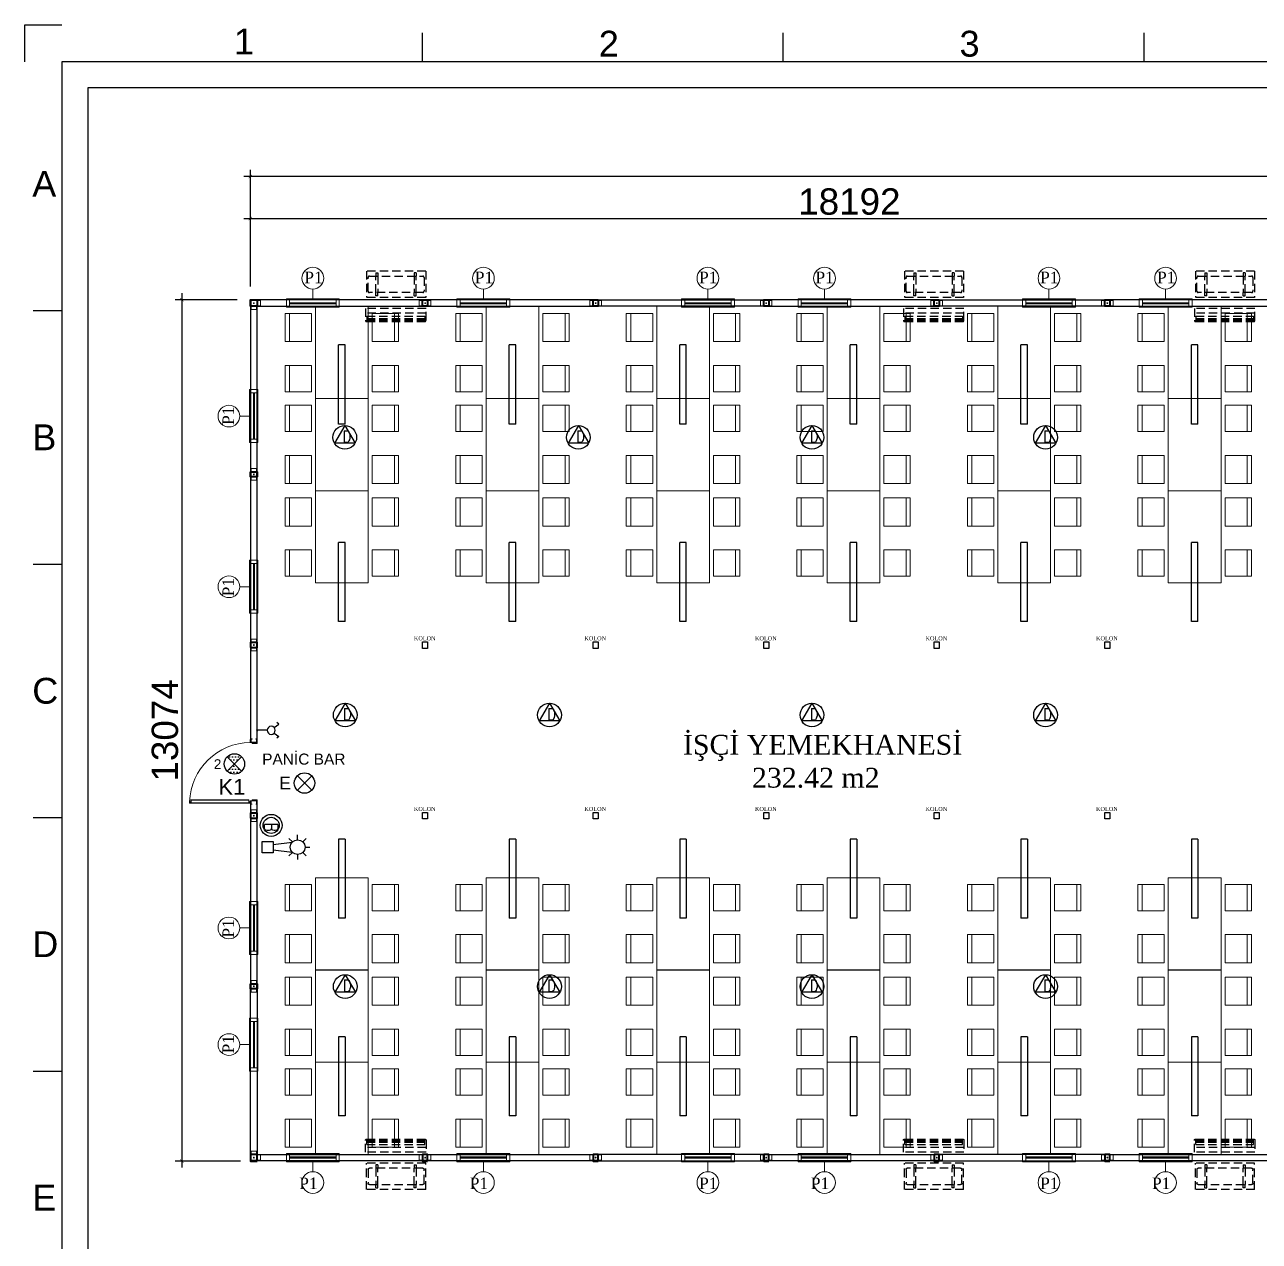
# Model space of a CAD drawing. Header units: millimetres. Extents: x 1111077 to 1166988, y 3220 to 42753.
# Drawn here: x 1111077 to 1129826, y 24286 to 42753 of the extents above; entities that cross this region are included whole.
import ezdxf

# ---------------------------------------------------------------- set-up
doc = ezdxf.new("R2010")
doc.units = ezdxf.units.MM
doc.linetypes.add('TRATTEGGIATA', pattern=[19.05, 12.7, -6.35])
for name, color, linetype in [('ANTET', 7, 'Continuous'), ('BİRLEŞİM ELEMANLARI', 4, 'Continuous'), ('DIŞ PANEL', 21, 'Continuous'), ('DUVAR', 1, 'Continuous'), ('ELEKTRIK', 41, 'Continuous'), ('OLCU', 7, 'Continuous'), ('P1', 40, 'Continuous')]:
    doc.layers.add(name, color=color, linetype=linetype)
for name, color, linetype, lineweight in [('BRL ELM YAZI', 3, 'Continuous', 30), ('steel', 20, 'Continuous', 40), ('T.S.B-23.17-AKILLI ANALOG ADRESLi SIFIRLANABiLiR YANGIN iHBAR BUTONU', 32, 'Continuous', 30), ('T.S.B-23.19-AKILLI ANALOG ADRESLi ÇEVRiMDEN BESLEMELi FLASÖRLÜ YANGIN iHBAR SiRENi', 3, 'Continuous', 30), ('T.S.B-23.9-AKILLI ANALOG ADRESLi OPTiK DUMAN DEDEKTÖRÜ', 32, 'Continuous', 30), ('TEFRİS-M', 232, 'Continuous', 5), ('WALL INTERNAL', 7, 'Continuous', 50), ('yazi', 7, 'Continuous', 5), ('YAZİ', 7, 'Continuous', 5)]:
    doc.layers.add(name, color=color, linetype=linetype, lineweight=lineweight)
doc.styles.add('PREFI YAZI', font='arial.ttf', dxfattribs={"height": 1})
doc.styles.add('RomanSTA', font='')
doc.styles.get("Standard").update_dxf_attribs({"font": 'arial.ttf', "height": 400})
doc.styles.add('times', font='times.ttf')
doc.styles.add('YAZI', font='arial.ttf', dxfattribs={"height": 150})
doc.styles.add('YENI', font='arial.ttf', dxfattribs={"height": 1})
doc.styles.get('RomanSTA').set_extended_font_data('RomanSTA')
doc.dimstyles.new('STYLE3$0', dxfattribs={"dimtxt": 400, "dimasz": 50, "dimexe": 1, "dimexo": 1, "dimgap": 50, "dimtad": 1, "dimdec": 0, "dimdsep": 46, "dimtxsty": 'Standard', "dimblk": 'ARCHTICK', "dimcen": -50, "dimdle": 3, "dimclrd": 256, "dimclre": 256, "dimclrt": 2, "dimadec": 0, "dimazin": 2, "dimtp": 0.1, "dimtm": 0.1, "dimtfac": 0.71, "dimtdec": 0, "dimtmove": 0, "dimatfit": 3, "dimldrblk": 'ARCHTICK', "dimfxl": 1, "dimlwd": -1, "dimlwe": -1, "dimarcsym": 1})

# ---------------------------------------------------------------- blocks, each defined once
blk = doc.blocks.new('111')
at = {"layer": 'ANTET'}
for p, q in [((723658.6, 282540.8), (723658.6, 282679.8)), ((726568.6, 282540.8), (726568.6, 282679.8)), ((729478.7, 282540.8), (729478.7, 282679.8)), ((726568.6, 282540.8), (726568.6, 282633.5)), ((729478.7, 282540.8), (729478.7, 282633.5)), ((723658.6, 282448.2), (723658.6, 282540.8)), ((726568.6, 282448.2), (726568.6, 282540.8)), ((726568.6, 282448.2), (726568.6, 282540.8)), ((729478.7, 282448.2), (729478.7, 282540.8)), ((729478.7, 282448.2), (729478.7, 282540.8)), ((720656.5, 280437.6), (720517.5, 280437.6)), ((720749.1, 280437.6), (720656.5, 280437.6)), ((720656.5, 278393.8), (720517.5, 278393.8)), ((720749.1, 278393.8), (720656.5, 278393.8)), ((720656.5, 276350), (720517.5, 276350)), ((720749.1, 276350), (720656.5, 276350)), ((720656.5, 274306.2), (720517.5, 274306.2)), ((720749.1, 274306.2), (720656.5, 274306.2))]:
    blk.add_line(p, q, dxfattribs=at)
blk.add_lwpolyline([(720448.9, 282446.4), (720448.9, 282746), (720748.5, 282746)], dxfattribs=at)
for points in [[(749849.2, 262653.3), (749848.6, 282446.4), (720748.5, 282446.4), (720749.1, 262653.3)], [(749638.7, 262863.9), (749638, 282235.8), (720959, 282235.8), (720959.7, 262863.9)]]:
    blk.add_lwpolyline(points, close=True, dxfattribs=at)
at = {"layer": 'ANTET', "style": 'YAZI'}
for s, p in [('1', (722137.1, 282506.6)), ('2', (725080.3, 282488.7)), ('3', (727990.3, 282488.7)), ('A', (720509.8, 281358.6)), ('B', (720509.8, 279314.8)), ('C', (720509.8, 277271)), ('D', (720509.8, 275227.1)), ('E', (720509.8, 273183.3))]:
    blk.add_text(s, height=208.3, dxfattribs=at).set_placement(p)
blk.add_attdef('F.Mİ.06/B', (721224.6, 262201.2), '', height=185, dxfattribs=at)
at = {"layer": 'yazi', "color": 254, "style": 'PREFI YAZI'}
blk.add_attdef('XXXXXXXXXXXXXXXXXXXXXXXXXXXXXXXXXX', (722674.6, 265572.6), '', height=839.4, rotation=30.08477, dxfattribs=at)
at = {"layer": 'yazi', "style": 'YAZI'}
for tag, p, height in [('XXXXXXXXXXXXBAŞLIKXXXXXXXXX', (740195.6, 264450.6), 289.2), ('S.K.', (732813.6, 264499.9), 185), ('XXXXXXXXXXXXXXXXXXXXXX', (733838.4, 264346.7), 289.2), ('XXXXXXŞANTİYEXXXXXXX', (734306.4, 263935.8), 289.2), ('XXXXXXXXBİNA/TİPİXXXXXXXX', (741747.7, 263955), 185), ('M²', (748437.2, 263921.4), 243.5), ('H.V.Y.', (732813.6, 263060.3), 185), ('00.00.0000', (735828.1, 263060.3), 185), ('TM0900/0000', (740623.4, 263060.3), 185), ('REV01', (744283.8, 263060.3), 185), ('SAYFA', (748169.4, 262988.7), 185)]:
    blk.add_attdef(tag, p, '', height=height, dxfattribs=at)
blk = doc.blocks.new('DIŞ İKİLİ KEP 80-60')
at = {"lineweight": 40}
blk.add_lwpolyline([(126, 94), (126, -6), (50, -6), (50, 94)], close=True, dxfattribs=at)
at = {"layer": 'BİRLEŞİM ELEMANLARI', "color": 6, "lineweight": 20}
for p, q in [((175, 82), (0, 82)), ((0, 2), (175, 2)), ((19, 82), (19, 84)), ((19, 2), (19, 0)), ((25, 79), (25, 87)), ((25, 5), (25, -3)), ((32, 82), (32, 84)), ((32, 2), (32, 0)), ((143, 82), (143, 84)), ((143, 2), (143, 0)), ((150, 79), (150, 87)), ((150, 5), (150, -3)), ((156, 82), (156, 84)), ((156, 2), (156, 0))]:
    blk.add_line(p, q, dxfattribs=at)
for points in [[(0, 0), (0, 84)], [(0, 84), (175, 84), (175, 0), (0, 0)]]:
    blk.add_lwpolyline(points, dxfattribs=at)
blk.add_circle((88, 42), 6.5, dxfattribs=at)
blk = doc.blocks.new('P1 800X1100 VASİSTASLI (60)')
at = {"color": 253, "lineweight": 15}
for p, q in [((-87298, 34938), (-87298, 34921)), ((-86594, 34938), (-86594, 34921))]:
    blk.add_line(p, q, dxfattribs=at)
at = {"layer": 'P1', "lineweight": 15}
for p, q in [((-86946, 35146), (-86946, 34996)), ((-87298, 34938), (-86594, 34938)), ((-87298, 34934), (-86594, 34934)), ((-87298, 34925), (-86594, 34925)), ((-87298, 34921), (-86594, 34921))]:
    blk.add_line(p, q, dxfattribs=at)
at = {"layer": 'P1', "lineweight": 15, "elevation": 0}
for points in [[(-87348, 34996), (-86544, 34996), (-86544, 34871), (-87348, 34871)], [(-87298, 34996), (-86594, 34996), (-86594, 34871), (-87298, 34871)]]:
    blk.add_lwpolyline(points, close=True, dxfattribs=at)
at = {"layer": 'P1', "lineweight": 15}
blk.add_circle((-86946, 35310), 165, dxfattribs=at)
blk = doc.blocks.new('DIŞ-P1 PENCERELİ-2514-G-B-(80)-2ÖZEL-1')
at = {"layer": 'DIŞ PANEL'}
for p, q in [((337795, 239684), (337795, 237170)), ((337895, 239684), (337795, 239684)), ((337895, 237170), (337895, 239684)), ((337795, 237170), (337895, 237170))]:
    blk.add_line(p, q, dxfattribs=at)
at = {"rotation": 90}
blk.add_blockref('P1 800X1100 VASİSTASLI (60)', (372778, 324963), dxfattribs=at)
blk = doc.blocks.new('DIŞ KÖŞE KEP 80')
at = {"lineweight": 40, "elevation": 1364}
blk.add_lwpolyline([(90, 150), (90, 50), (-10, 50), (-10, 150)], close=True, dxfattribs=at)
at = {"layer": 'BİRLEŞİM ELEMANLARI', "color": 6, "lineweight": 20}
for p, q in [((5, 25, 1364), (-3, 25, 1364)), ((0, 138, 1364), (140, 138, 1364)), ((140, 58, 1364), (0, 58, 1364)), ((2, 32, 1364), (0, 32, 1364)), ((2, 18, 1364), (0, 18, 1364)), ((2, 0, 1364), (2, 56, 1364)), ((2, 31, 1364), (2, 19, 1364)), ((79, 25, 1364), (87, 25, 1364)), ((82, 0, 1364), (82, 56, 1364)), ((82, 32, 1364), (84, 32, 1364)), ((82, 31, 1364), (82, 19, 1364)), ((82, 18, 1364), (84, 18, 1364)), ((108, 138, 1364), (108, 140, 1364)), ((108, 58, 1364), (108, 56, 1364)), ((115, 135, 1364), (115, 143, 1364)), ((115, 61, 1364), (115, 53, 1364)), ((121, 138, 1364), (121, 140, 1364)), ((121, 58, 1364), (121, 56, 1364))]:
    blk.add_line(p, q, dxfattribs=at)
at = {"layer": 'BİRLEŞİM ELEMANLARI', "color": 6, "lineweight": 20, "elevation": 1364}
for points in [[(0, 56), (0, 140)], [(0, 140), (140, 140), (140, 56), (0, 56)]]:
    blk.add_lwpolyline(points, dxfattribs=at)
blk.add_lwpolyline([(0, 56), (84, 56), (84, 0), (0, 0)], close=True, dxfattribs=at)
at = {"layer": 'BİRLEŞİM ELEMANLARI', "color": 6, "lineweight": 20}
blk.add_circle((42, 98, 1364), 6.5, dxfattribs=at)
blk = doc.blocks.new('YEMEK MASASI 4 KİŞİLİK')
for p, q in [((204766, 129592), (204338, 129592)), ((204338, 129592), (204338, 129192)), ((204766, 129192), (204766, 129592)), ((205127, 129192), (205127, 129592)), ((205127, 129592), (205527, 129592)), ((205527, 129592), (205527, 129192)), ((204766, 129526), (204338, 129526)), ((205527, 129526), (205127, 129526)), ((204338, 129192), (204766, 129192)), ((205527, 129192), (205127, 129192)), ((205629, 129131), (204229, 129131)), ((204229, 129131), (204229, 128331)), ((205629, 128331), (205629, 129131)), ((204229, 128331), (205629, 128331)), ((204338, 128270), (204766, 128270)), ((204338, 127870), (204338, 128270)), ((204766, 128270), (204766, 127870)), ((205527, 128270), (205127, 128270)), ((205127, 128270), (205127, 127870)), ((205527, 127870), (205527, 128270)), ((204766, 127932), (204338, 127932)), ((205527, 127932), (205127, 127932)), ((204766, 127870), (204338, 127870)), ((205127, 127870), (205527, 127870))]:
    blk.add_line(p, q)
blk = doc.blocks.new('K1 895X2035 (80)')
at = {"color": 171, "lineweight": 15}
for p, q in [((-49641, -7286), (-49591, -7286)), ((-49641, -7286), (-49641, -7298)), ((-49641, -7298), (-49640, -7298)), ((-49640, -7287), (-49592, -7287)), ((-49640, -7287), (-49640, -7298)), ((-49632, -7272), (-49632, -7274)), ((-49592, -7287), (-49592, -7365)), ((-49591, -7286), (-49591, -7366)), ((-48651, -7286), (-48701, -7286)), ((-48701, -7286), (-48701, -7366)), ((-48652, -7287), (-48700, -7287)), ((-48700, -7287), (-48700, -7365)), ((-48661, -7272), (-48661, -7274)), ((-48652, -7287), (-48652, -7298)), ((-48651, -7298), (-48652, -7298)), ((-48651, -7286), (-48651, -7298)), ((-49641, -7366), (-49641, -7354)), ((-49640, -7354), (-49641, -7354)), ((-49591, -7366), (-49641, -7366)), ((-49640, -7365), (-49640, -7354)), ((-49592, -7365), (-49640, -7365)), ((-49632, -7375), (-49632, -7374)), ((-48701, -7366), (-48651, -7366)), ((-48700, -7365), (-48652, -7365)), ((-48661, -7375), (-48661, -7374)), ((-48652, -7365), (-48652, -7354)), ((-48652, -7354), (-48651, -7354)), ((-48651, -7366), (-48651, -7354))]:
    blk.add_line(p, q, dxfattribs=at)
for points in [[(-49605, -7256), (-49605, -7271), (-49623, -7271), (-49623, -6349), (-49605, -6349), (-49605, -6364), (-49606, -6364), (-49606, -6350), (-49622, -6350), (-49622, -7270), (-49606, -7270), (-49606, -7256)], [(-49621, -7270), (-49606, -7270), (-49606, -7250), (-49576, -7250), (-49576, -6370), (-49606, -6370), (-49606, -6350), (-49621, -6350), (-49621, -6351), (-49608, -6351), (-49608, -6371), (-49578, -6371), (-49578, -7249), (-49608, -7249), (-49608, -7269), (-49621, -7269)]]:
    blk.add_lwpolyline(points, close=True, dxfattribs=at)
for points in [[(-49632, -7272), (-49590, -7272), (-49590, -7300), (-49575, -7300), (-49575, -7375), (-49632, -7375)], [(-49632, -7374), (-49576, -7374), (-49576, -7302), (-49591, -7302), (-49591, -7274), (-49632, -7274)], [(-48661, -7272), (-48703, -7272), (-48703, -7300), (-48718, -7300), (-48718, -7375), (-48661, -7375)], [(-48661, -7374), (-48716, -7374), (-48716, -7302), (-48701, -7302), (-48701, -7274), (-48661, -7274)]]:
    blk.add_lwpolyline(points, dxfattribs=at)
blk.add_arc((-49641, -7287), 939, 0.9216, 87.8136, dxfattribs=at)
blk = doc.blocks.new('DIŞ-K1 KAPILI-2514-G-B-(80)')
at = {"layer": 'DIŞ PANEL'}
for points in [[(186, 100), (0, 100), (0, 0), (201, 0)], [(1066, 0), (2514, 0), (2514, 100), (1081, 100)]]:
    blk.add_lwpolyline(points, dxfattribs=at)
blk.add_blockref('K1 895X2035 (80)', (49777, 7374))
blk = doc.blocks.new('C TİPİ ARM (KAFESLİ)')
at = {"layer": 'ELEKTRIK'}
h = blk.add_hatch(dxfattribs=at)
h.set_pattern_fill('DOTS', color=256, scale=53.768384, style=0)
h.set_pattern_definition([(0, (-13266.97, -14769.9), (42.67865, 85.3573), [0, -85.3573])])
h.paths.add_polyline_path([(199, 199, 0.414214), (-199, 199), (0, 0)])
h.paths.add_polyline_path([(199, -199), (0, 0), (-199, -199, 0.414214)])
for p, q in [((-199, -199), (199, 199)), ((-199, 199), (199, -199))]:
    blk.add_line(p, q, dxfattribs=at)
blk.add_circle((0, 0), 281, dxfattribs=at)
at = {"layer": 'ELEKTRIK', "linetype": 'Continuous', "style": 'YENI'}
blk.add_text('2', height=267, dxfattribs=at).set_placement((-568, -137))
blk = doc.blocks.new('KOMÜTATÖR')
at = {"layer": 'ELEKTRIK'}
for p, q in [((372, 0), (22, 0)), ((631, 106), (801, 225)), ((801, 225), (728, 293)), ((631, -106), (801, -225)), ((801, -225), (728, -293))]:
    blk.add_line(p, q, dxfattribs=at)
for centre, radius in [((0, 0), 21.8), ((523, 0), 151)]:
    blk.add_circle(centre, radius, dxfattribs=at)
blk = doc.blocks.new('_ARCHTICK')
at = {"color": 0, "linetype": 'ByBlock', "const_width": 0.15}
blk.add_lwpolyline([(-0.5, -0.5), (0.5, 0.5)], dxfattribs=at)
blk = doc.blocks.new('*D50')
at = {"layer": 'DEFPOINTS', "color": 0, "ltscale": 20, "transparency": 16777216}
for p in [(1132697, 39811), (1114505, 38578, -703), (1132697, 38578, -703)]:
    blk.add_point(p, dxfattribs=at)
at = {"layer": 'OLCU', "ltscale": 20, "transparency": 16777216}
for p, q in [((1114405, 39811), (1132797, 39811)), ((1114505, 38778), (1114505, 39911)), ((1132697, 38778), (1132697, 39911))]:
    blk.add_line(p, q, dxfattribs=at)
at = {"layer": 'OLCU', "ltscale": 20, "transparency": 16777216, "xscale": 50, "yscale": 50, "zscale": 50, "rotation": 180}
blk.add_blockref('_ARCHTICK', (1114505, 39811), dxfattribs=at)
at = {"layer": 'OLCU', "ltscale": 20, "transparency": 16777216, "xscale": 50, "yscale": 50, "zscale": 50}
blk.add_blockref('_ARCHTICK', (1132697, 39811), dxfattribs=at)
at = {"layer": 'OLCU', "color": 2, "ltscale": 20, "transparency": 16777216, "insert": (1123601, 40066), "char_height": 400, "attachment_point": 5}
blk.add_mtext('18192', dxfattribs=at)
blk = doc.blocks.new('*D56')
at = {"layer": 'DEFPOINTS', "color": 0, "ltscale": 20, "transparency": 16777216}
for p in [(1114505, 40449), (1114505, 39196), (1156069, 39196)]:
    blk.add_point(p, dxfattribs=at)
at = {"layer": 'OLCU', "ltscale": 20, "transparency": 16777216}
for p, q in [((1114505, 39396), (1114505, 40549)), ((1156069, 39396), (1156069, 40549)), ((1156169, 40449), (1114405, 40449))]:
    blk.add_line(p, q, dxfattribs=at)
at = {"layer": 'OLCU', "ltscale": 20, "transparency": 16777216, "xscale": 50, "yscale": 50, "zscale": 50, "rotation": 180}
blk.add_blockref('_ARCHTICK', (1114505, 40449), dxfattribs=at)
at = {"layer": 'OLCU', "ltscale": 20, "transparency": 16777216, "xscale": 50, "yscale": 50, "zscale": 50}
blk.add_blockref('_ARCHTICK', (1156069, 40449), dxfattribs=at)
at = {"layer": 'OLCU', "color": 2, "ltscale": 20, "transparency": 16777216, "insert": (1135287, 40703), "char_height": 400, "attachment_point": 5}
blk.add_mtext('41564', dxfattribs=at)
blk = doc.blocks.new('*D57')
at = {"layer": 'DEFPOINTS', "color": 0, "ltscale": 20, "transparency": 16777216}
for p in [(1114505, 38578, -703), (1113463, 25504), (1114555, 25504, -703)]:
    blk.add_point(p, dxfattribs=at)
at = {"layer": 'OLCU', "ltscale": 20, "transparency": 16777216}
for p, q in [((1113463, 38678), (1113463, 25404)), ((1114305, 38578), (1113363, 38578)), ((1114355, 25504), (1113363, 25504))]:
    blk.add_line(p, q, dxfattribs=at)
at = {"layer": 'OLCU', "ltscale": 20, "transparency": 16777216, "xscale": 50, "yscale": 50, "zscale": 50}
for p, rotation in [((1113463, 38578), 90), ((1113463, 25504), 270)]:
    blk.add_blockref('_ARCHTICK', p, dxfattribs=dict(at, rotation=rotation))
at = {"layer": 'OLCU', "color": 2, "ltscale": 20, "transparency": 16777216, "insert": (1113208, 32041), "char_height": 400, "attachment_point": 5, "rotation": 90}
blk.add_mtext('13074', dxfattribs=at)
blk = doc.blocks.new('EXIT LIGHT')
at = {"layer": 'ELEKTRIK'}
for points in [[(530, 308), (312, 89)], [(312, 308), (530, 89)]]:
    blk.add_lwpolyline(points, dxfattribs=at)
blk.add_circle((421, 199), 155, dxfattribs=at)
at = {"layer": 'ELEKTRIK', "style": 'YENI'}
blk.add_text('E', height=192, dxfattribs=at).set_placement((36, 103, 41973))
blk = doc.blocks.new('A$C0DF939CE')
at = {"layer": 'ELEKTRIK', "linetype": 'TRATTEGGIATA', "ltscale": 10}
for p, q in [((477, 427), (-423, 427)), ((-423, 427), (-423, 27)), ((-279, 402), (-249, 402)), ((-279, 402), (-279, 352)), ((-249, 402), (-249, 352)), ((334, 402), (304, 402)), ((304, 402), (304, 352)), ((334, 402), (334, 352)), ((477, 427), (477, 27)), ((-398, 122), (-398, 332)), ((-378, 352), (432, 352)), ((-279, 102), (-279, 352)), ((-249, 352), (-249, 102)), ((304, 352), (304, 102)), ((334, 102), (334, 352)), ((452, 332), (452, 122)), ((477, 27), (-423, 27)), ((432, 102), (-378, 102)), ((-279, 52), (-279, 102)), ((-249, 52), (-279, 52)), ((-249, 52), (-249, 102)), ((304, 52), (304, 102)), ((304, 52), (334, 52)), ((334, 52), (334, 102)), ((-438, -139), (-438, -319)), ((482, -139), (-438, -139)), ((482, -319), (482, -139)), ((482, -209), (-438, -209)), ((-418, -258), (-418, -339)), ((-418, -258), (462, -258)), ((-418, -292), (462, -292)), ((-418, -312), (462, -312)), ((-418, -324), (462, -324)), ((-418, -332), (462, -332)), ((-418, -337), (462, -337)), ((-418, -339), (462, -339)), ((462, -258), (462, -339))]:
    blk.add_line(p, q, dxfattribs=at)
for centre, start, end in [((-378, 332), 90, 180), ((432, 332), 0, 90), ((-378, 122), 180, 270), ((432, 122), 270, 0), ((-418, -319), 180, 270), ((462, -319), 270, 0)]:
    blk.add_arc(centre, 20, start, end, dxfattribs=at)
blk = doc.blocks.new('T.S.B-23.9-AKILLI ANALOG ADRESLi OPTiK DUMAN DEDEKTÖRÜ')
at = {"layer": 'T.S.B-23.9-AKILLI ANALOG ADRESLi OPTiK DUMAN DEDEKTÖRÜ', "color": 1}
for p, q in [((0, 18), (-15.7, -8.8)), ((0, 18), (15.7, -8.8)), ((15.7, -8.8), (-15.7, -8.8))]:
    blk.add_line(p, q, dxfattribs=at)
blk.add_circle((0, 0), 18, dxfattribs=at)
at = {"layer": 'T.S.B-23.9-AKILLI ANALOG ADRESLi OPTiK DUMAN DEDEKTÖRÜ', "color": 1, "style": 'RomanSTA', "width": 0.8}
blk.add_text('D', height=18, dxfattribs=at).set_placement((-3.4, -8))
blk = doc.blocks.new('T.S.B-23.19-AKILLI ANALOG ADRESLi ÇEVRiMDEN BESLEMELi FLASÖRLÜ YANGIN iHBAR SiRENi')
at = {"layer": 'T.S.B-23.19-AKILLI ANALOG ADRESLi ÇEVRiMDEN BESLEMELi FLASÖRLÜ YANGIN iHBAR SiRENi'}
for p, q in [((-80, 618), (-133, 671)), ((0, 651), (0, 726)), ((80, 618), (133, 671)), ((-113, 539), (-188, 539)), ((-80, 459), (-133, 406)), ((-42, 169), (-78, 458)), ((42, 169), (78, 458)), ((80, 459), (133, 406)), ((112, 539), (187, 539))]:
    blk.add_line(p, q, dxfattribs=at)
blk.add_lwpolyline([(-84, 169), (84, 169), (84, 0), (-84, 0)], close=True, dxfattribs=at)
blk.add_circle((0, 539), 112, dxfattribs=at)
blk = doc.blocks.new('T.S.B-23.17-AKILLI ANALOG ADRESLi SIFIRLANABiLiR YANGIN iHBAR BUTONU')
at = {"layer": 'T.S.B-23.17-AKILLI ANALOG ADRESLi SIFIRLANABiLiR YANGIN iHBAR BUTONU'}
for radius in [16.7, 12.2]:
    blk.add_circle((0, 0), radius, dxfattribs=at)
at = {"layer": 'T.S.B-23.17-AKILLI ANALOG ADRESLi SIFIRLANABiLiR YANGIN iHBAR BUTONU', "style": 'RomanSTA', "width": 0.8}
blk.add_text('B', height=20, dxfattribs=at).set_placement((-4.3, -9.9, 1627))
blk = doc.blocks.new('LED BAND ARMATÜR')
at = {"layer": 'ELEKTRIK'}
for p, q in [((0, 75), (0, -25)), ((1200, 75), (0, 75)), ((1200, 75), (1200, -25)), ((1200, -25), (0, -25))]:
    blk.add_line(p, q, dxfattribs=at)

msp = doc.modelspace()

# ---------------------------------------------------------------- linework, layer by layer
at = {"ltscale": 5}
for points in [[(1117195.5, 33286.2), (1117119.5, 33286.2), (1117119.5, 33386.2), (1117195.5, 33386.2)], [(1119785.5, 33286.2), (1119709.5, 33286.2), (1119709.5, 33386.2), (1119785.5, 33386.2)], [(1122375.5, 33286.2), (1122299.5, 33286.2), (1122299.5, 33386.2), (1122375.5, 33386.2)], [(1124965.5, 33286.2), (1124889.5, 33286.2), (1124889.5, 33386.2), (1124965.5, 33386.2)], [(1127555.5, 33286.2), (1127479.5, 33286.2), (1127479.5, 33386.2), (1127555.5, 33386.2)], [(1117195.5, 30696.2), (1117119.5, 30696.2), (1117119.5, 30796.2), (1117195.5, 30796.2)], [(1119785.5, 30696.2), (1119709.5, 30696.2), (1119709.5, 30796.2), (1119785.5, 30796.2)], [(1122375.5, 30696.2), (1122299.5, 30696.2), (1122299.5, 30796.2), (1122375.5, 30796.2)], [(1124965.5, 30696.2), (1124889.5, 30696.2), (1124889.5, 30796.2), (1124965.5, 30796.2)], [(1127555.5, 30696.2), (1127479.5, 30696.2), (1127479.5, 30796.2), (1127555.5, 30796.2)]]:
    msp.add_lwpolyline(points, close=True, dxfattribs=at)

# ---------------------------------------------------------------- block references
at = {"ltscale": 20}
for p in [(1116689.4, 38584.4), (1124858.9, 38584.4), (1129278, 38584.4)]:
    msp.add_blockref('A$C0DF939CE', p, dxfattribs=at)
for name, p in [('DIŞ KÖŞE KEP 80', (1114515.5, 38428.2, -1364.1)), ('DIŞ İKİLİ KEP 80-60', (1117070, 38484.2)), ('DIŞ İKİLİ KEP 80-60', (1119660, 38484.2)), ('DIŞ İKİLİ KEP 80-60', (1122250, 38484.2)), ('DIŞ İKİLİ KEP 80-60', (1124840, 38484.2)), ('DIŞ İKİLİ KEP 80-60', (1127430, 38484.2))]:
    msp.add_blockref(name, p)
at = {"rotation": 90}
for p in [(1114599.5, 35838.7), (1114599.5, 28068.7)]:
    msp.add_blockref('DIŞ İKİLİ KEP 80-60', p, dxfattribs=at)
at = {"xscale": -1}
for name, p, rotation in [('DIŞ İKİLİ KEP 80-60', (1114599.5, 33423.7), 90), ('DIŞ İKİLİ KEP 80-60', (1114599.5, 30833.7), 90), ('DIŞ KÖŞE KEP 80', (1114515.5, 25654.2, -1364.1), 180), ('DIŞ İKİLİ KEP 80-60', (1117070, 25598.2), 180), ('DIŞ İKİLİ KEP 80-60', (1119660, 25598.2), 180), ('DIŞ İKİLİ KEP 80-60', (1122250, 25598.2), 180), ('DIŞ İKİLİ KEP 80-60', (1124840, 25598.2), 180), ('DIŞ İKİLİ KEP 80-60', (1127430, 25598.2), 180)]:
    msp.add_blockref(name, p, dxfattribs=dict(at, rotation=rotation))
at = {"ltscale": 20, "xscale": -1, "rotation": 180}
for p in [(1116689.4, 25498), (1124858.9, 25498), (1129278, 25498)]:
    msp.add_blockref('A$C0DF939CE', p, dxfattribs=at)
at = {"layer": 'DUVAR', "lineweight": 5}
ref = msp.add_blockref('111', (-245154.8, -489511.3), dxfattribs=dict(at, xscale=1.882481461705298, yscale=1.882481461705298, zscale=1.882481461705298))
ref.add_attrib('XXXXXXXXXXXXXXXXXXXXXXXXXXXXXXXXXX', 'PREFİ PREFABRİK YAPI A.Ş Her hakkı mahfuzdur.', (1115266.6, 8481.8), dxfattribs={"layer": 'yazi', "color": 254, "true_color": 0xe5e5e5, "height": 1580.102, "rotation": 30.08477, "style": 'PREFI YAZI'})
at = {"layer": 'ELEKTRIK'}
for name, p, rotation in [('DIŞ-P1 PENCERELİ-2514-G-B-(80)-2ÖZEL-1', (877435.8, 376372.9), 269.9999999999999), ('DIŞ-P1 PENCERELİ-2514-G-B-(80)-2ÖZEL-1', (880025.8, 376372.9), 269.9999999999999), ('DIŞ-P1 PENCERELİ-2514-G-B-(80)-2ÖZEL-1', (885205.8, 376372.9), 269.9999999999999), ('DIŞ-P1 PENCERELİ-2514-G-B-(80)-2ÖZEL-1', (890385.8, 376372.9), 269.9999999999999), ('LED BAND ARMATÜR', (1115869.4, 37891.4), 269.9999999999999), ('LED BAND ARMATÜR', (1118459.4, 37891.4), 269.9999999999999), ('LED BAND ARMATÜR', (1121049.4, 37891.4), 269.9999999999999), ('LED BAND ARMATÜR', (1123639.4, 37891.4), 269.9999999999999), ('LED BAND ARMATÜR', (1126229.4, 37891.4), 269.9999999999999), ('LED BAND ARMATÜR', (1128819.4, 37891.4), 269.9999999999999), ('LED BAND ARMATÜR', (1115869.4, 34894), 269.9999999999999), ('LED BAND ARMATÜR', (1118459.4, 34894), 269.9999999999999), ('LED BAND ARMATÜR', (1121049.4, 34894), 269.9999999999999), ('LED BAND ARMATÜR', (1123639.4, 34894), 269.9999999999999), ('LED BAND ARMATÜR', (1126229.4, 34894), 269.9999999999999), ('LED BAND ARMATÜR', (1128819.4, 34894), 269.9999999999999), ('DIŞ-P1 PENCERELİ-2514-G-B-(80)-2ÖZEL-1', (1359469.2, -312290.5), 90), ('DIŞ-P1 PENCERELİ-2514-G-B-(80)-2ÖZEL-1', (1364649.2, -312290.5), 90)]:
    msp.add_blockref(name, p, dxfattribs=dict(at, rotation=rotation))
at = {"layer": 'ELEKTRIK', "xscale": -1}
for name, p, rotation in [('DIŞ-P1 PENCERELİ-2514-G-B-(80)-2ÖZEL-1', (1359469.2, 376372.9), 90), ('DIŞ-P1 PENCERELİ-2514-G-B-(80)-2ÖZEL-1', (1364649.2, 376372.9), 90), ('LED BAND ARMATÜR', (1115869.4, 29188.3), 270.0000000000001), ('LED BAND ARMATÜR', (1118459.4, 29188.3), 270.0000000000001), ('LED BAND ARMATÜR', (1121049.4, 29188.3), 270.0000000000001), ('LED BAND ARMATÜR', (1123639.4, 29188.3), 270.0000000000001), ('LED BAND ARMATÜR', (1126229.4, 29188.3), 270.0000000000001), ('LED BAND ARMATÜR', (1128819.4, 29188.3), 270.0000000000001), ('DIŞ-P1 PENCERELİ-2514-G-B-(80)-2ÖZEL-1', (776710.8, 265287.9), 180), ('LED BAND ARMATÜR', (1115869.4, 26190.9), 270.0000000000001), ('LED BAND ARMATÜR', (1118459.4, 26190.9), 270.0000000000001), ('LED BAND ARMATÜR', (1121049.4, 26190.9), 270.0000000000001), ('LED BAND ARMATÜR', (1123639.4, 26190.9), 270.0000000000001), ('LED BAND ARMATÜR', (1126229.4, 26190.9), 270.0000000000001), ('LED BAND ARMATÜR', (1128819.4, 26190.9), 270.0000000000001), ('DIŞ-P1 PENCERELİ-2514-G-B-(80)-2ÖZEL-1', (877435.8, -312290.5), 269.9999999999999), ('DIŞ-P1 PENCERELİ-2514-G-B-(80)-2ÖZEL-1', (880025.8, -312290.5), 269.9999999999999), ('DIŞ-P1 PENCERELİ-2514-G-B-(80)-2ÖZEL-1', (885205.8, -312290.5), 269.9999999999999), ('DIŞ-P1 PENCERELİ-2514-G-B-(80)-2ÖZEL-1', (890385.8, -312290.5), 269.9999999999999)]:
    msp.add_blockref(name, p, dxfattribs=dict(at, rotation=rotation))
at = {"layer": 'ELEKTRIK'}
for p in [(776710.8, -201205.5), (776710.8, -203795.5), (776710.8, -208975.5)]:
    msp.add_blockref('DIŞ-P1 PENCERELİ-2514-G-B-(80)-2ÖZEL-1', p, dxfattribs=at)
at = {"layer": 'ELEKTRIK', "xscale": -0.4090500000165777, "yscale": 0.4090500000165776, "zscale": 0.4090500000165775, "rotation": 180}
msp.add_blockref('KOMÜTATÖR', (1114606.7, 32042.5), dxfattribs=at)
at = {"layer": 'ELEKTRIK', "xscale": 0.5500000002793967, "yscale": 0.5500000002793967, "zscale": 0.5500000002793967}
msp.add_blockref('C TİPİ ARM (KAFESLİ)', (1114261.7, 31531.1), dxfattribs=at)
at = {"layer": 'steel', "ltscale": 5}
msp.add_blockref('EXIT LIGHT', (1114905.3, 31042.6, 703.3), dxfattribs=at)
at = {"layer": 'T.S.B-23.17-AKILLI ANALOG ADRESLi SIFIRLANABiLiR YANGIN iHBAR BUTONU', "lineweight": 30, "xscale": 10, "yscale": 10, "zscale": 10, "rotation": 270}
msp.add_blockref('T.S.B-23.17-AKILLI ANALOG ADRESLi SIFIRLANABiLiR YANGIN iHBAR BUTONU', (1114820, 30599.2, 703.3), dxfattribs=at)
at = {"layer": 'T.S.B-23.19-AKILLI ANALOG ADRESLi ÇEVRiMDEN BESLEMELi FLASÖRLÜ YANGIN iHBAR SiRENi', "lineweight": 30, "rotation": 270}
msp.add_blockref('T.S.B-23.19-AKILLI ANALOG ADRESLi ÇEVRiMDEN BESLEMELi FLASÖRLÜ YANGIN iHBAR SiRENi', (1114682.9, 30268.6, 703.3), dxfattribs=at)
at = {"layer": 'T.S.B-23.9-AKILLI ANALOG ADRESLi OPTiK DUMAN DEDEKTÖRÜ', "color": 1, "lineweight": 30, "xscale": 10, "yscale": 10, "zscale": 10}
for p in [(1115937.1, 36489, 703.3), (1119484.9, 36489, 703.3), (1123032.6, 36489, 703.3), (1126580.4, 36489, 703.3), (1115945.3, 32274.8, 703.3), (1119046.7, 32274.8, 703.3), (1123032.6, 32274.8, 703.3), (1126580.4, 32274.8, 703.3), (1115945.3, 28152.9, 703.3), (1119046.7, 28152.9, 703.3), (1123032.6, 28152.9, 703.3), (1126580.4, 28152.9, 703.3)]:
    msp.add_blockref('T.S.B-23.9-AKILLI ANALOG ADRESLi OPTiK DUMAN DEDEKTÖRÜ', p, dxfattribs=at)
at = {"layer": 'TEFRİS-M', "xscale": -1, "rotation": 90}
for p in [(1244625.6, 242707.7), (1247215.6, 242707.7), (1249805.6, 242707.7), (1252395.6, 242707.7), (1254985.6, 242707.7), (1257575.6, 242707.7), (1244625.6, 239907.7), (1247215.6, 239907.7), (1249805.6, 239907.7), (1252395.6, 239907.7), (1254985.6, 239907.7), (1257575.6, 239907.7), (1244625.6, 232633.7), (1247215.6, 232633.7), (1249805.6, 232633.7), (1252395.6, 232633.7), (1254985.6, 232633.7), (1257575.6, 232633.7)]:
    msp.add_blockref('YEMEK MASASI 4 KİŞİLİK', p, dxfattribs=at)
at = {"layer": 'TEFRİS-M', "rotation": 90}
for p in [(1244625.6, -168551.3), (1247215.6, -168551.3), (1249805.6, -168551.3), (1252395.6, -168551.3), (1254985.6, -168551.3), (1257575.6, -168551.3), (1244625.6, -175825.3), (1247215.6, -175825.3), (1249805.6, -175825.3), (1252395.6, -175825.3), (1254985.6, -175825.3), (1257575.6, -175825.3), (1244625.6, -178625.3), (1247215.6, -178625.3), (1249805.6, -178625.3), (1252395.6, -178625.3), (1254985.6, -178625.3), (1257575.6, -178625.3)]:
    msp.add_blockref('YEMEK MASASI 4 KİŞİLİK', p, dxfattribs=at)
at = {"layer": 'WALL INTERNAL', "rotation": 90}
msp.add_blockref('DIŞ-K1 KAPILI-2514-G-B-(80)', (1114605.5, 30784.2), dxfattribs=at)

# ---------------------------------------------------------------- texts
at = {"lineweight": 0, "char_height": 174.916, "width": 4361.315}
for insert, attachment_point in [((1115602.2, 39004.3), 3), ((1118192.2, 39004.3), 3), ((1121318, 39004.3), 1), ((1123364.3, 39004.3), 3), ((1126498, 39004.3), 1), ((1128552.2, 39004.3), 3), ((1115525, 25078), 9), ((1118115, 25078), 9), ((1121318, 25078), 7), ((1123295, 25078), 9), ((1126498, 25078), 7), ((1128475, 25078), 9)]:
    msp.add_mtext('{\\fGeorgia|b0|i0|c162|p18;P1}', dxfattribs=dict(at, insert=insert, attachment_point=attachment_point))
at = {"lineweight": 0, "char_height": 174.916, "width": 4361.315, "rotation": 90}
for insert, attachment_point in [((1114079.3, 36957.4), 3), ((1114079.3, 34354.5), 3), ((1114079.3, 29174.5), 3), ((1114079.3, 27137.9), 1)]:
    msp.add_mtext('{\\fGeorgia|b0|i0|c162|p18;P1}', dxfattribs=dict(at, insert=insert, attachment_point=attachment_point))
at = {"linetype": 'ByBlock', "lineweight": 5, "insert": (1120756.2, 31166.2), "char_height": 300, "width": 4711.297, "attachment_point": 7}
msp.add_mtext('\\pi317.67;{\\fGeorgia|b0|i0|c162|p18;İŞÇİ YEMEKHANESİ\\P\\pi1364.8;232.42 m2}', dxfattribs=at)
at = {"layer": 'BRL ELM YAZI', "color": 7, "style": 'times'}
for p in [(1116986.6, 33407.5), (1119576.6, 33407.5), (1122166.6, 33407.5), (1124756.6, 33407.5), (1127346.6, 33407.5), (1116986.6, 30817.5), (1119576.6, 30817.5), (1122166.6, 30817.5), (1124756.6, 30817.5), (1127346.6, 30817.5)]:
    msp.add_text('KOLON', height=61.8, rotation=359.99999, dxfattribs=at).set_placement(p)
at = {"layer": 'YAZİ', "lineweight": 0, "style": 'YENI'}
msp.add_text('PANİC BAR', height=168, dxfattribs=at).set_placement((1114683.2, 31520.9, 703.3))
msp.add_text('K1', height=240, rotation=359.99999, dxfattribs=at).set_placement((1114018.1, 31063.1))

# ---------------------------------------------------------------- dimensions: what is measured, and where the dimension line sits
at = {"layer": 'OLCU', "ltscale": 20}
for base, p1, p2, picture, middle in [((1114505.5, 40448.5, 703.3), (1156069.5, 39195.8, 703.3), (1114505.5, 39195.8, 703.3), '*D56', (1135287.5, 40702.8, 703.3)), ((1132697.5, 39811.5, 703.3), (1114505.5, 38578.2), (1132697.5, 38578.2), '*D50', (1123601.5, 40065.7, 703.3))]:
    dim = msp.add_linear_dim(base=base, p1=p1, p2=p2, dimstyle='STYLE3$0', override={"dimexe": 100, "dimexo": 200, "dimdle": 100, "dimtmove": 1}, dxfattribs=at)
    dim.commit()
    dim.dimension.update_dxf_attribs({"geometry": picture, "text_midpoint": middle})
dim = msp.add_linear_dim(base=(1113462.8, 25504.2, 703.3), p1=(1114505.5, 38578.2), p2=(1114555.5, 25504.2), angle=90, dimstyle='STYLE3$0', override={"dimexe": 100, "dimexo": 200, "dimdle": 100, "dimtmove": 1}, dxfattribs=at)
dim.commit()
dim.dimension.update_dxf_attribs({"geometry": '*D57', "text_midpoint": (1113208.4, 32041.2, 703.3)})

doc.saveas('drawing.dxf')
